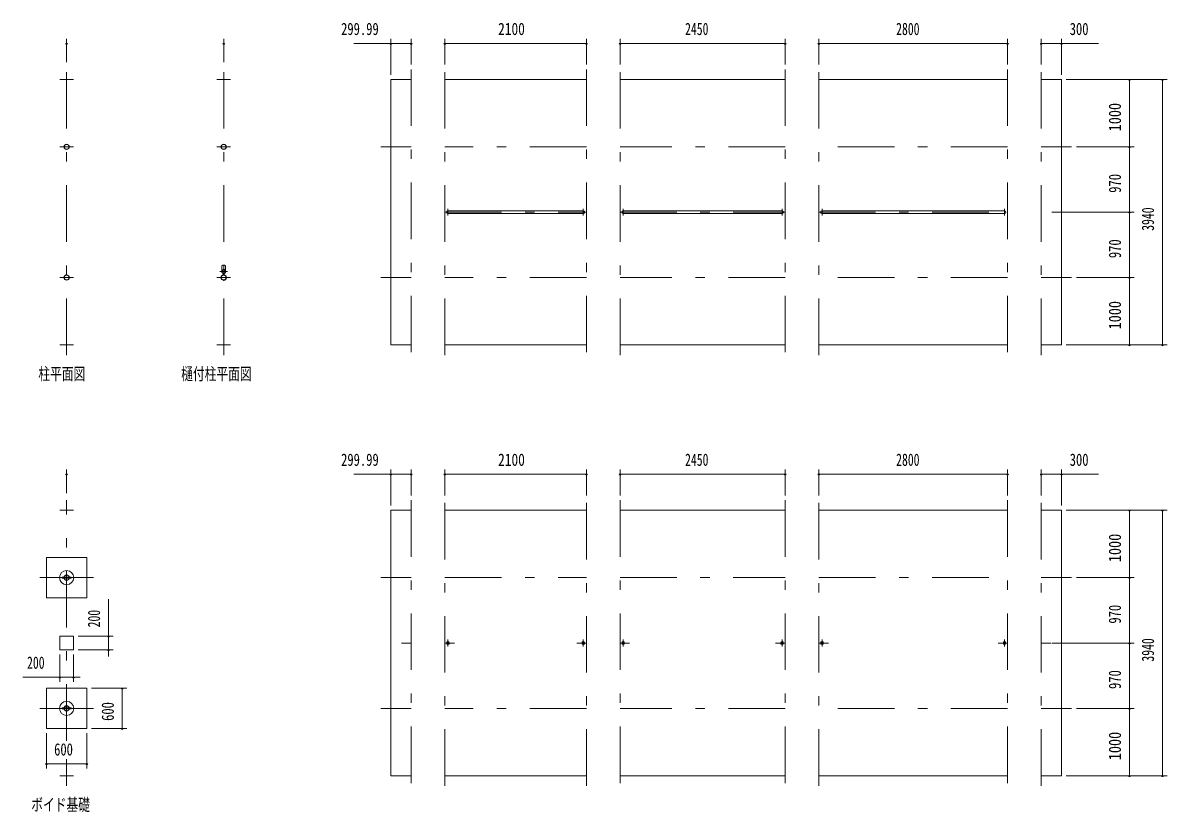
# Model space of a CAD drawing. Units: millimetres, scale not verified. Extents: x -30415 to 30412, y -14700 to 14700.
# Drawn here: x -30415 to -13437, y -11328 to 388 of the extents above; entities that cross this region are included whole.
import ezdxf
from ezdxf.enums import TextEntityAlignment as Align

# ---------------------------------------------------------------- set-up
doc = ezdxf.new("R2010")
doc.units = ezdxf.units.MM
doc.header["$LTSCALE"] = 70
doc.linetypes.add('USER3', pattern=[24, 12, -5, 2, -5])
for name, color, linetype, lineweight in [('0-2_1-0BOLD', 7, 'Continuous', 18), ('0-3_1-2CENTER', 3, 'USER3', 18), ('0-5_1-5DIM', 3, 'Continuous', 18)]:
    doc.layers.add(name, color=color, linetype=linetype, lineweight=lineweight)
doc.styles.add('ＭＳ ゴシック', font='')
doc.styles.get('ＭＳ ゴシック').set_extended_font_data('MS Gothic')

msp = doc.modelspace()

# ---------------------------------------------------------------- linework, layer by layer
at = {"layer": '0-2_1-0BOLD'}
for p, q in [((-29665.24, -452.46), (-29865.24, -452.46)), ((-27335.51, -452.46), (-27535.51, -452.46)), ((-22054.06, -452.45), (-24154.06, -452.45)), ((-19104.06, -452.45), (-21554.06, -452.45)), ((-15804.06, -452.45), (-18604.06, -452.45)), ((-24107.71, -2401.11), (-22100.41, -2401.11)), ((-22100.41, -2443.81), (-24107.71, -2443.81)), ((-19150.41, -2401.11), (-21507.71, -2401.11)), ((-21507.71, -2443.81), (-19150.41, -2443.81)), ((-18557.71, -2401.11), (-15850.41, -2401.11)), ((-15850.41, -2443.81), (-18557.71, -2443.81)), ((-27463.01, -3292.94), (-27463.01, -3217.42)), ((-27408.01, -3217.42), (-27408.01, -3292.94)), ((-27440.11, -3331.19), (-27440.11, -3352.97)), ((-27438.51, -3354.42), (-27438.51, -3329.79)), ((-27432.51, -3329.79), (-27432.51, -3354.42)), ((-27430.91, -3352.97), (-27430.91, -3331.19)), ((-29865.24, -4392.46), (-29665.24, -4392.46)), ((-27535.51, -4392.46), (-27335.51, -4392.46)), ((-24154.06, -4392.45), (-22054.06, -4392.45)), ((-21554.06, -4392.45), (-19104.06, -4392.45)), ((-18604.06, -4392.45), (-15804.06, -4392.45)), ((-15004.06, -4392.45), (-15304.06, -4392.45)), ((-29865.24, -6847.46), (-29665.24, -6847.46)), ((-22054.06, -6847.46), (-24154.06, -6847.46)), ((-19104.06, -6847.46), (-21554.06, -6847.46)), ((-15804.06, -6847.46), (-18604.06, -6847.46)), ((-29802.84, -7853.96), (-29830.24, -7853.96)), ((-29799.99, -7840.96), (-29730.5, -7840.96)), ((-29730.5, -7853.96), (-29799.99, -7853.96)), ((-29802.84, -9793.96), (-29830.24, -9793.96)), ((-29799.99, -9780.96), (-29730.5, -9780.96)), ((-29730.5, -9793.96), (-29799.99, -9793.96)), ((-29665.24, -10787.46), (-29865.24, -10787.46)), ((-24154.06, -10787.46), (-22054.06, -10787.46)), ((-21554.06, -10787.46), (-19104.06, -10787.46)), ((-18604.06, -10787.46), (-15804.06, -10787.46))]:
    msp.add_line(p, q, dxfattribs=at)
for points in [[(-24654.06, -452.45), (-24954.05, -452.45), (-24954.05, -4392.45), (-24654.06, -4392.45)], [(-15004.06, -4392.45), (-15004.06, -452.45), (-15304.06, -452.45)], [(-24654.06, -6847.46), (-24954.05, -6847.46), (-24954.05, -10787.46), (-24654.06, -10787.46)], [(-15304.06, -10787.46), (-15004.06, -10787.46), (-15004.06, -6847.46), (-15304.06, -6847.46)], [(-29830.24, -7853.96), (-29830.24, -7840.96), (-29802.84, -7840.96)], [(-29727.65, -7840.96), (-29700.24, -7840.96), (-29700.24, -7853.96), (-29727.65, -7853.96)], [(-29830.24, -9793.96), (-29830.24, -9780.96), (-29802.84, -9780.96)], [(-29727.65, -9780.96), (-29700.24, -9780.96), (-29700.24, -9793.96), (-29727.65, -9793.96)]]:
    msp.add_lwpolyline(points, dxfattribs=at)
for points in [[(-30065.24, -8147.46), (-30065.24, -7547.46), (-29465.24, -7547.46), (-29465.24, -8147.46)], [(-29865.24, -8917.46), (-29665.24, -8917.46), (-29665.24, -8717.46), (-29865.24, -8717.46)], [(-30065.24, -10087.46), (-30065.24, -9487.46), (-29465.24, -9487.46), (-29465.24, -10087.46)]]:
    msp.add_lwpolyline(points, close=True, dxfattribs=at)
for centre, radius in [((-29765.24, -1452.46), 38.15), ((-29765.24, -1452.46), 35.35), ((-27435.51, -1452.46), 38.15), ((-27435.51, -1452.46), 35.35), ((-29765.24, -3392.46), 38.15), ((-29765.24, -3392.46), 35.35), ((-27435.51, -3392.46), 38.15), ((-27435.51, -3392.46), 35.35), ((-27435.51, -3302.46), 27.5), ((-27435.51, -3271.11), 2.25), ((-27435.51, -3434.45), 2.25), ((-29765.24, -7847.46), 105), ((-29765.24, -7847.46), 38.15), ((-29765.24, -7847.46), 35.35), ((-24107.71, -8817.46), 21.35), ((-24107.71, -8817.46), 19.05), ((-22100.41, -8817.46), 21.35), ((-22100.41, -8817.46), 19.05), ((-21507.7, -8817.46), 21.35), ((-21507.7, -8817.46), 19.05), ((-19150.41, -8817.46), 21.35), ((-19150.41, -8817.46), 19.05), ((-18557.71, -8817.46), 21.35), ((-18557.71, -8817.46), 19.05), ((-15850.41, -8817.46), 21.35), ((-15850.41, -8817.46), 19.05), ((-29765.24, -9787.46), 105), ((-29765.24, -9787.46), 38.15), ((-29765.24, -9787.46), 35.35)]:
    msp.add_circle(centre, radius, dxfattribs=at)
for centre, radius, start, end in [((-24107.71, -2422.46), 21.35, 90, 270), ((-22100.41, -2422.46), 21.35, 270, 90), ((-21507.71, -2422.46), 21.35, 90, 270), ((-19150.41, -2422.46), 21.35, 270, 90), ((-18557.71, -2422.46), 21.35, 90, 270), ((-15850.41, -2422.46), 21.35, 270, 90), ((-27435.51, -3252.91), 44.9, 52.23546, 127.76454), ((-27435.51, -3392.46), 39.75, 96.64514, 265.61671), ((-27435.51, -3302.46), 29.1, 95.93016, 260.90512), ((-27435.51, -3319.86), 44.9, 109.58864, 127.76454), ((-27435.51, -3271.11), 3.85, 321.34222, 270), ((-27435.51, -3302.46), 29.1, 279.09488, 90), ((-27435.51, -3392.46), 39.75, 270, 83.35486), ((-27435.51, -3319.86), 44.9, 52.23546, 70.41136), ((-27435.51, -3434.45), 3.85, 90, 37.90752)]:
    msp.add_arc(centre, radius, start, end, dxfattribs=at)
at = {"layer": '0-3_1-2CENTER'}
for p, q in [((-29765.24, -4542.46), (-29765.24, -302.46)), ((-27435.51, -4542.46), (-27435.51, -302.46)), ((-24654.06, -302.45), (-24654.06, -4542.46)), ((-24154.06, -4542.46), (-24154.06, -302.45)), ((-22054.06, -302.45), (-22054.06, -4542.46)), ((-21554.06, -4542.46), (-21554.06, -302.45)), ((-19104.06, -302.45), (-19104.06, -4542.46)), ((-18604.06, -4542.46), (-18604.06, -302.45)), ((-15804.06, -302.45), (-15804.06, -4542.46)), ((-15304.06, -4542.46), (-15304.06, -302.45)), ((-29865.24, -1452.46), (-29665.24, -1452.46)), ((-27535.51, -1452.46), (-27335.51, -1452.46)), ((-24654.06, -1452.46), (-25104.06, -1452.46)), ((-22054.06, -1452.46), (-24154.06, -1452.46)), ((-19104.06, -1452.46), (-21554.06, -1452.46)), ((-15804.06, -1452.46), (-18604.06, -1452.46)), ((-14854.06, -1452.46), (-15304.06, -1452.46)), ((-24107.71, -2473.81), (-24107.71, -2371.11)), ((-22100.41, -2473.81), (-22100.41, -2371.11)), ((-21507.71, -2371.11), (-21507.71, -2473.81)), ((-19150.41, -2473.81), (-19150.41, -2371.11)), ((-18557.71, -2371.11), (-18557.71, -2473.81)), ((-15850.41, -2473.81), (-15850.41, -2371.11)), ((-24154.06, -2422.46), (-22054.06, -2422.46)), ((-21554.06, -2422.46), (-19104.06, -2422.46)), ((-18604.06, -2422.46), (-15804.06, -2422.46)), ((-29665.24, -3392.46), (-29865.24, -3392.46)), ((-27535.51, -3392.46), (-27335.51, -3392.46)), ((-27380.51, -3302.46), (-27490.51, -3302.46)), ((-27446.27, -3342.13), (-27424.75, -3342.13)), ((-24654.06, -3392.46), (-25104.06, -3392.46)), ((-22054.06, -3392.46), (-24154.06, -3392.46)), ((-19104.06, -3392.46), (-21554.06, -3392.46)), ((-15804.06, -3392.46), (-18604.06, -3392.46)), ((-14854.06, -3392.46), (-15304.06, -3392.46)), ((-29765.24, -10269.59), (-29765.24, -6697.46)), ((-24654.06, -6697.46), (-24654.06, -10937.46)), ((-24154.06, -10937.46), (-24154.06, -6697.46)), ((-22054.06, -10937.46), (-22054.06, -6697.46)), ((-21554.06, -6697.46), (-21554.06, -10937.46)), ((-19104.06, -6697.46), (-19104.06, -10937.46)), ((-18604.06, -10937.46), (-18604.06, -6697.46)), ((-15804.06, -6697.46), (-15804.06, -10937.46)), ((-15304.06, -10937.46), (-15304.06, -6697.46)), ((-30165.24, -7847.46), (-29365.24, -7847.46)), ((-25104.06, -7847.46), (-24654.06, -7847.46)), ((-24154.06, -7847.46), (-22054.06, -7847.46)), ((-21554.06, -7847.46), (-19104.06, -7847.46)), ((-18604.06, -7847.46), (-15804.06, -7847.46)), ((-15304.06, -7847.46), (-14854.06, -7847.46)), ((-24795.48, -8817.46), (-24654.06, -8817.46)), ((-24154.06, -8817.46), (-24012.64, -8817.46)), ((-24107.71, -8766.11), (-24107.71, -8868.81)), ((-22054.06, -8817.46), (-22195.48, -8817.46)), ((-22100.41, -8766.11), (-22100.41, -8868.81)), ((-21412.63, -8817.46), (-21554.06, -8817.46)), ((-21507.7, -8868.81), (-21507.7, -8766.11)), ((-19104.06, -8817.46), (-19245.48, -8817.46)), ((-19150.41, -8766.11), (-19150.41, -8868.81)), ((-18604.06, -8817.46), (-18462.64, -8817.46)), ((-18557.71, -8868.81), (-18557.71, -8766.11)), ((-15804.06, -8817.46), (-15945.48, -8817.46)), ((-15850.41, -8766.11), (-15850.41, -8868.81)), ((-15162.64, -8817.46), (-15304.06, -8817.46)), ((-29365.24, -9787.46), (-30165.24, -9787.46)), ((-24654.06, -9787.46), (-25104.06, -9787.46)), ((-22054.06, -9787.46), (-24154.06, -9787.46)), ((-19104.06, -9787.46), (-21554.06, -9787.46)), ((-15804.06, -9787.46), (-18604.06, -9787.46)), ((-15304.06, -9787.46), (-14854.06, -9787.46)), ((-29765.24, -10542.46), (-29765.24, -10937.46))]:
    msp.add_line(p, q, dxfattribs=at)
at = {"layer": '0-5_1-5DIM'}
for p, q in [((-29751.24, 82.54), (-29779.24, 82.54)), ((-29765.24, -197.46), (-29765.24, 152.54)), ((-27421.51, 82.54), (-27449.51, 82.54)), ((-27435.51, -197.46), (-27435.51, 152.54)), ((-24954.06, 82.55), (-25503.56, 82.55)), ((-24940.05, 82.55), (-24968.05, 82.55)), ((-24954.05, -382.45), (-24954.05, 152.55)), ((-24954.05, 82.55), (-24654.06, 82.55)), ((-24640.06, 82.55), (-24668.06, 82.55)), ((-24654.06, 152.55), (-24654.06, -232.45)), ((-24140.06, 82.55), (-24168.06, 82.55)), ((-24154.06, -232.45), (-24154.06, 152.55)), ((-24154.06, 82.55), (-22054.06, 82.55)), ((-22040.06, 82.55), (-22068.06, 82.55)), ((-22054.06, 152.55), (-22054.06, -232.45)), ((-21540.06, 82.55), (-21568.06, 82.55)), ((-21554.06, -232.45), (-21554.06, 152.55)), ((-21554.06, 82.55), (-19104.06, 82.55)), ((-19090.06, 82.55), (-19118.06, 82.55)), ((-19104.06, 152.55), (-19104.06, -232.45)), ((-18590.06, 82.55), (-18618.06, 82.55)), ((-18604.06, -232.45), (-18604.06, 152.55)), ((-18604.06, 82.55), (-15804.06, 82.55)), ((-15790.06, 82.55), (-15818.06, 82.55)), ((-15804.06, 152.55), (-15804.06, -232.45)), ((-15290.06, 82.55), (-15318.06, 82.55)), ((-15304.06, -232.45), (-15304.06, 152.55)), ((-15304.06, 82.55), (-15004.06, 82.55)), ((-14990.06, 82.55), (-15018.06, 82.55)), ((-15004.06, 152.55), (-15004.06, -382.45)), ((-14454.56, 82.55), (-15004.06, 82.55)), ((-14934.06, -452.45), (-13437.07, -452.45)), ((-13983.07, -452.45), (-14011.07, -452.45)), ((-13997.07, -1452.46), (-13997.07, -452.45)), ((-13493.07, -452.45), (-13521.07, -452.45)), ((-13507.07, -4392.45), (-13507.07, -452.45)), ((-13927.07, -1452.46), (-14784.06, -1452.46)), ((-13983.07, -1452.46), (-14011.07, -1452.46)), ((-13997.07, -2422.46), (-13997.07, -1452.46)), ((-15145.67, -2422.46), (-13927.07, -2422.46)), ((-13983.07, -2422.46), (-14011.07, -2422.46)), ((-13997.07, -3392.46), (-13997.07, -2422.46)), ((-13927.07, -3392.46), (-14784.06, -3392.46)), ((-13983.07, -3392.46), (-14011.07, -3392.46)), ((-13997.07, -4392.45), (-13997.07, -3392.46)), ((-14934.06, -4392.45), (-13437.07, -4392.45)), ((-13983.07, -4392.45), (-14011.07, -4392.45)), ((-13493.07, -4392.45), (-13521.07, -4392.45)), ((-29765.24, -6592.46), (-29765.24, -6242.46)), ((-24954.05, -6777.46), (-24954.05, -6242.46)), ((-24654.06, -6242.46), (-24654.06, -6627.46)), ((-24154.06, -6627.46), (-24154.06, -6242.46)), ((-22054.06, -6627.46), (-22054.06, -6242.46)), ((-21554.06, -6242.46), (-21554.06, -6627.46)), ((-19104.06, -6242.46), (-19104.06, -6627.46)), ((-18604.06, -6627.46), (-18604.06, -6242.46)), ((-15804.06, -6627.46), (-15804.06, -6242.46)), ((-15304.06, -6627.46), (-15304.06, -6242.46)), ((-15004.06, -6242.46), (-15004.06, -6777.46)), ((-29751.24, -6312.46), (-29779.24, -6312.46)), ((-24954.06, -6312.46), (-25503.56, -6312.46)), ((-24940.05, -6312.46), (-24968.05, -6312.46)), ((-24954.05, -6312.46), (-24654.06, -6312.46)), ((-24640.06, -6312.46), (-24668.06, -6312.46)), ((-24140.06, -6312.46), (-24168.06, -6312.46)), ((-24154.06, -6312.46), (-22054.06, -6312.46)), ((-22040.06, -6312.46), (-22068.06, -6312.46)), ((-21540.06, -6312.46), (-21568.06, -6312.46)), ((-21554.06, -6312.46), (-19104.06, -6312.46)), ((-19090.06, -6312.46), (-19118.06, -6312.46)), ((-18590.06, -6312.46), (-18618.06, -6312.46)), ((-18604.06, -6312.46), (-15804.06, -6312.46)), ((-15790.06, -6312.46), (-15818.06, -6312.46)), ((-15290.06, -6312.46), (-15318.06, -6312.46)), ((-15304.06, -6312.46), (-15004.06, -6312.46)), ((-14990.06, -6312.46), (-15018.06, -6312.46)), ((-14454.56, -6312.46), (-15004.06, -6312.46)), ((-14934.06, -6847.46), (-13437.07, -6847.46)), ((-13983.07, -6847.46), (-14011.07, -6847.46)), ((-13997.07, -7847.46), (-13997.07, -6847.46)), ((-13493.07, -6847.46), (-13521.07, -6847.46)), ((-13507.07, -10787.46), (-13507.07, -6847.46)), ((-14784.06, -7847.46), (-13927.07, -7847.46)), ((-13983.07, -7847.46), (-14011.07, -7847.46)), ((-13997.07, -8817.46), (-13997.07, -7847.46)), ((-29144.66, -8167.96), (-29144.66, -8717.46)), ((-29074.66, -8717.46), (-29595.24, -8717.46)), ((-29130.66, -8717.46), (-29158.66, -8717.46)), ((-29144.66, -8917.46), (-29144.66, -8717.46)), ((-13927.07, -8817.46), (-15145.67, -8817.46)), ((-13983.07, -8817.46), (-14011.07, -8817.46)), ((-13997.07, -9787.46), (-13997.07, -8817.46)), ((-29865.24, -9394.53), (-29865.24, -8987.46)), ((-29665.24, -8987.46), (-29665.24, -9394.53)), ((-29595.24, -8917.46), (-29074.66, -8917.46)), ((-29130.66, -8917.46), (-29158.66, -8917.46)), ((-29144.66, -8917.46), (-29144.66, -9017.46)), ((-29865.24, -9324.53), (-30414.74, -9324.53)), ((-29851.24, -9324.53), (-29879.24, -9324.53)), ((-29865.24, -9324.53), (-29665.24, -9324.53)), ((-29651.24, -9324.53), (-29679.24, -9324.53)), ((-29665.24, -9324.53), (-29565.24, -9324.53)), ((-28870.24, -9487.46), (-29395.24, -9487.46)), ((-28926.24, -9487.46), (-28954.24, -9487.46)), ((-28940.24, -10087.46), (-28940.24, -9487.46)), ((-14784.06, -9787.46), (-13927.07, -9787.46)), ((-13983.07, -9787.46), (-14011.07, -9787.46)), ((-13997.07, -10787.46), (-13997.07, -9787.46)), ((-30065.24, -10157.46), (-30065.24, -10682.46)), ((-29465.24, -10682.46), (-29465.24, -10157.46)), ((-29395.24, -10087.46), (-28870.24, -10087.46)), ((-28926.24, -10087.46), (-28954.24, -10087.46)), ((-30051.24, -10612.46), (-30079.24, -10612.46)), ((-30065.24, -10612.46), (-29465.24, -10612.46)), ((-29451.24, -10612.46), (-29479.24, -10612.46)), ((-13437.07, -10787.46), (-14934.06, -10787.46)), ((-13983.07, -10787.46), (-14011.07, -10787.46)), ((-13493.07, -10787.46), (-13521.07, -10787.46))]:
    msp.add_line(p, q, dxfattribs=at)
for centre in [(-29765.24, 82.54), (-27435.51, 82.54), (-24954.05, 82.55), (-24654.06, 82.55), (-24154.06, 82.55), (-22054.06, 82.55), (-21554.06, 82.55), (-19104.06, 82.55), (-18604.06, 82.55), (-15804.06, 82.55), (-15304.06, 82.55), (-15004.06, 82.55), (-13997.07, -452.45), (-13507.07, -452.45), (-13997.07, -1452.46), (-13997.07, -2422.46), (-13997.07, -3392.46), (-13997.07, -4392.45), (-13507.07, -4392.45), (-29765.24, -6312.46), (-24954.05, -6312.46), (-24654.06, -6312.46), (-24154.06, -6312.46), (-22054.06, -6312.46), (-21554.06, -6312.46), (-19104.06, -6312.46), (-18604.06, -6312.46), (-15804.06, -6312.46), (-15304.06, -6312.46), (-15004.06, -6312.46), (-13997.07, -6847.46), (-13507.07, -6847.46), (-13997.07, -7847.46), (-29144.66, -8717.46), (-13997.07, -8817.46), (-29144.66, -8917.46), (-29865.24, -9324.53), (-29665.24, -9324.53), (-28940.24, -9487.46), (-13997.07, -9787.46), (-28940.24, -10087.46), (-30065.24, -10612.46), (-29465.24, -10612.46), (-13997.07, -10787.46), (-13507.07, -10787.46)]:
    msp.add_arc(centre, 14, 180, 0, dxfattribs=at)

# ---------------------------------------------------------------- texts
at = {"layer": '0-5_1-5DIM', "color": 7, "style": 'ＭＳ ゴシック'}
for s, width, p in [('299.99', 0.75, (-25693.02, 152.55)), ('2100', 0.8, (-23363.6, 152.55)), ('2450', 0.7, (-20589.47, 152.55)), ('2800', 0.7, (-17457.84, 152.55)), ('300', 0.75, (-14882.05, 152.55)), ('柱平面図', 0.7, (-30185.24, -4967.58)), ('樋付柱平面図', 0.7, (-28065.51, -4967.59)), ('299.99', 0.75, (-25693.02, -6242.46)), ('2100', 0.8, (-23363.6, -6242.46)), ('2450', 0.7, (-20589.47, -6242.46)), ('2800', 0.7, (-17457.84, -6242.46)), ('300', 0.75, (-14882.05, -6242.46)), ('200', 0.7, (-30353.16, -9254.53)), ('600', 0.75, (-29951.24, -10542.46)), ('ボイド基礎', 0.7, (-30290.24, -11362.59))]:
    msp.add_text(s, height=182.3, dxfattribs=dict(at, width=width)).set_placement(p, align=Align.BOTTOM_LEFT)
for s, width, p in [('1000', 0.85, (-14067.07, -1222.38)), ('970', 0.75, (-14067.07, -2134.61)), ('3940', 0.7, (-13577.07, -2698.97)), ('970', 0.75, (-14067.07, -3104.61)), ('1000', 0.85, (-14067.07, -4162.38)), ('1000', 0.85, (-14067.07, -7617.39)), ('970', 0.75, (-14067.07, -8529.61)), ('200', 0.7, (-29214.66, -8585.88)), ('3940', 0.7, (-13577.07, -9093.98)), ('970', 0.75, (-14067.07, -9499.61)), ('600', 0.75, (-29010.24, -9973.46)), ('1000', 0.85, (-14067.07, -10557.39))]:
    msp.add_text(s, height=182.3, rotation=90, dxfattribs=dict(at, width=width)).set_placement(p, align=Align.BOTTOM_LEFT)

doc.saveas('drawing.dxf')
